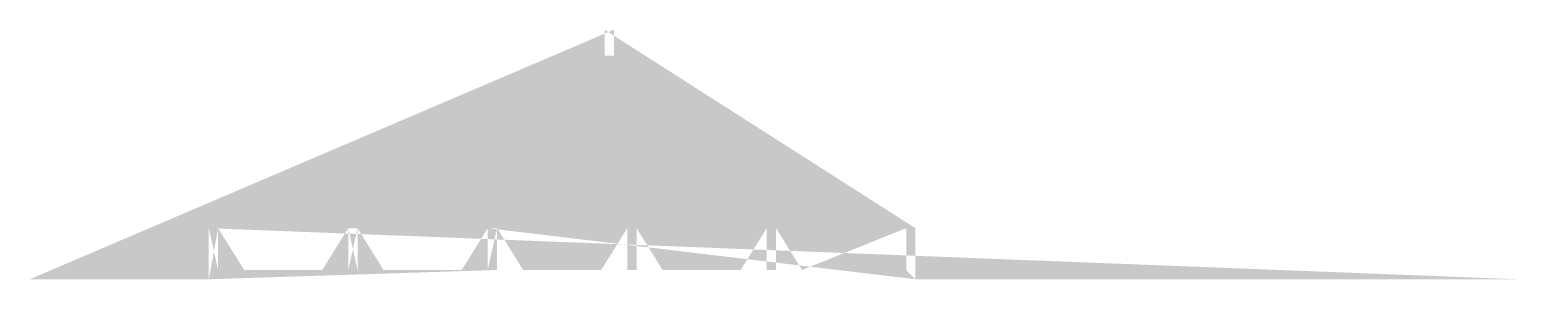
# Model space of a CAD drawing. Header units: millimetres. Extents: x 1351 to 1635, y 1399 to 1500.
# Drawn here: x 1350.7 to 1510.7, y 1399.1 to 1426 of the extents above; entities that cross this region are included whole.
import ezdxf

# ---------------------------------------------------------------- set-up
doc = ezdxf.new("R2010")
doc.units = ezdxf.units.MM
doc.layers.get('0').update_dxf_attribs({"color": 181})

msp = doc.modelspace()

# ---------------------------------------------------------------- hatches: boundary and pattern name
at = {"true_color": 0xd19cc7}
h = msp.add_hatch(color=9, dxfattribs=at)
h.dxf.hatch_style = 1
h.paths.add_polyline_path([(1442.21, 1404.59), (1442.21, 1400.09)], flags=17)
h.paths.add_polyline_path([(1439.41, 1404.59), (1439.41, 1400.09)], flags=17)
h.paths.add_polyline_path([(1436.61, 1404.59), (1436.61, 1400.09)], flags=17)
h.paths.add_polyline_path([(1433.81, 1404.59), (1433.81, 1400.09)], flags=17)
h.paths.add_polyline_path([(1427.21, 1404.59), (1427.21, 1400.09)], flags=17)
h.paths.add_polyline_path([(1424.41, 1404.59), (1424.41, 1400.09)], flags=17)
h.paths.add_polyline_path([(1421.61, 1404.59), (1421.61, 1400.09)], flags=17)
h.paths.add_polyline_path([(1418.81, 1404.59), (1418.81, 1400.09)], flags=17)
h.paths.add_polyline_path([(1412.21, 1404.59), (1412.21, 1400.09)], flags=17)
h.paths.add_polyline_path([(1409.41, 1404.59), (1409.41, 1400.09)], flags=17)
h.paths.add_polyline_path([(1406.61, 1404.59), (1406.61, 1400.09)], flags=17)
h.paths.add_polyline_path([(1403.81, 1404.59), (1403.81, 1400.09)], flags=17)
h.paths.add_polyline_path([(1397.2, 1404.59), (1397.2, 1400.09)], flags=16)
h.paths.add_polyline_path([(1394.4, 1404.59), (1394.4, 1400.09)], flags=16)
h.paths.add_polyline_path([(1391.6, 1404.59), (1391.6, 1400.09)], flags=16)
h.paths.add_polyline_path([(1388.8, 1404.59), (1388.8, 1400.09)], flags=16)
h.paths.add_polyline_path([(1382.2, 1404.59), (1382.2, 1400.09)], flags=16)
h.paths.add_polyline_path([(1379.4, 1404.59), (1379.4, 1400.09)], flags=16)
h.paths.add_polyline_path([(1376.6, 1404.59), (1376.6, 1400.09)], flags=16)
h.paths.add_polyline_path([(1373.8, 1404.59), (1373.8, 1400.09)], flags=16)
edge = h.paths.add_edge_path()
edge.add_line((1413.57, 1425.97), (1413.57, 1423.17))
edge.add_line((1412.57, 1423.17), (1412.57, 1425.97))
edge.add_line((1446.01, 1404.59), (1446.01, 1399.09))
edge.add_line((1445.01, 1400.09), (1445.01, 1404.59))
edge.add_line((1433.81, 1400.09), (1436.61, 1400.09))
edge.add_line((1431.01, 1400.09), (1433.81, 1400.09))
edge.add_line((1431.01, 1404.59), (1431.01, 1400.09))
edge.add_line((1430.01, 1400.09), (1430.01, 1404.59))
edge.add_line((1427.21, 1400.09), (1430.01, 1400.09))
edge.add_line((1424.41, 1400.09), (1427.21, 1400.09))
edge.add_line((1421.61, 1400.09), (1424.41, 1400.09))
edge.add_line((1418.81, 1400.09), (1421.61, 1400.09))
edge.add_line((1416.01, 1400.09), (1418.81, 1400.09))
edge.add_line((1416.01, 1404.59), (1416.01, 1400.09))
edge.add_line((1415.01, 1400.09), (1415.01, 1404.59))
edge.add_line((1412.21, 1400.09), (1415.01, 1400.09))
edge.add_line((1409.41, 1400.09), (1412.21, 1400.09))
edge.add_line((1406.61, 1400.09), (1409.41, 1400.09))
edge.add_line((1403.81, 1400.09), (1406.61, 1400.09))
edge.add_line((1401.01, 1400.09), (1403.81, 1400.09))
edge.add_line((1401.01, 1404.59), (1401.01, 1400.09))
edge.add_line((1370, 1399.09), (1446.01, 1399.09))
edge.add_line((1400, 1404.59), (1401, 1404.59))
edge.add_line((1400, 1400.09), (1400, 1404.59))
edge.add_line((1397.2, 1400.09), (1400, 1400.09))
edge.add_line((1394.4, 1400.09), (1397.2, 1400.09))
edge.add_line((1391.6, 1400.09), (1394.4, 1400.09))
edge.add_line((1388.8, 1400.09), (1391.6, 1400.09))
edge.add_line((1386, 1400.09), (1388.8, 1400.09))
edge.add_line((1386, 1404.59), (1386, 1400.09))
edge.add_line((1385, 1404.59), (1386, 1404.59))
edge.add_line((1385, 1400.09), (1385, 1404.59))
edge.add_line((1382.2, 1400.09), (1385, 1400.09))
edge.add_line((1379.4, 1400.09), (1382.2, 1400.09))
edge.add_line((1376.6, 1400.09), (1379.4, 1400.09))
edge.add_line((1373.8, 1400.09), (1376.6, 1400.09))
edge.add_line((1371, 1400.09), (1373.8, 1400.09))
edge.add_line((1371, 1404.59), (1371, 1400.09))
edge.add_line((1370, 1404.59), (1371, 1404.59))
edge.add_line((1370, 1399.09), (1370, 1404.59))
edge.add_line((1510.74, 1399.09), (1350.74, 1399.09))

doc.saveas('drawing.dxf')
